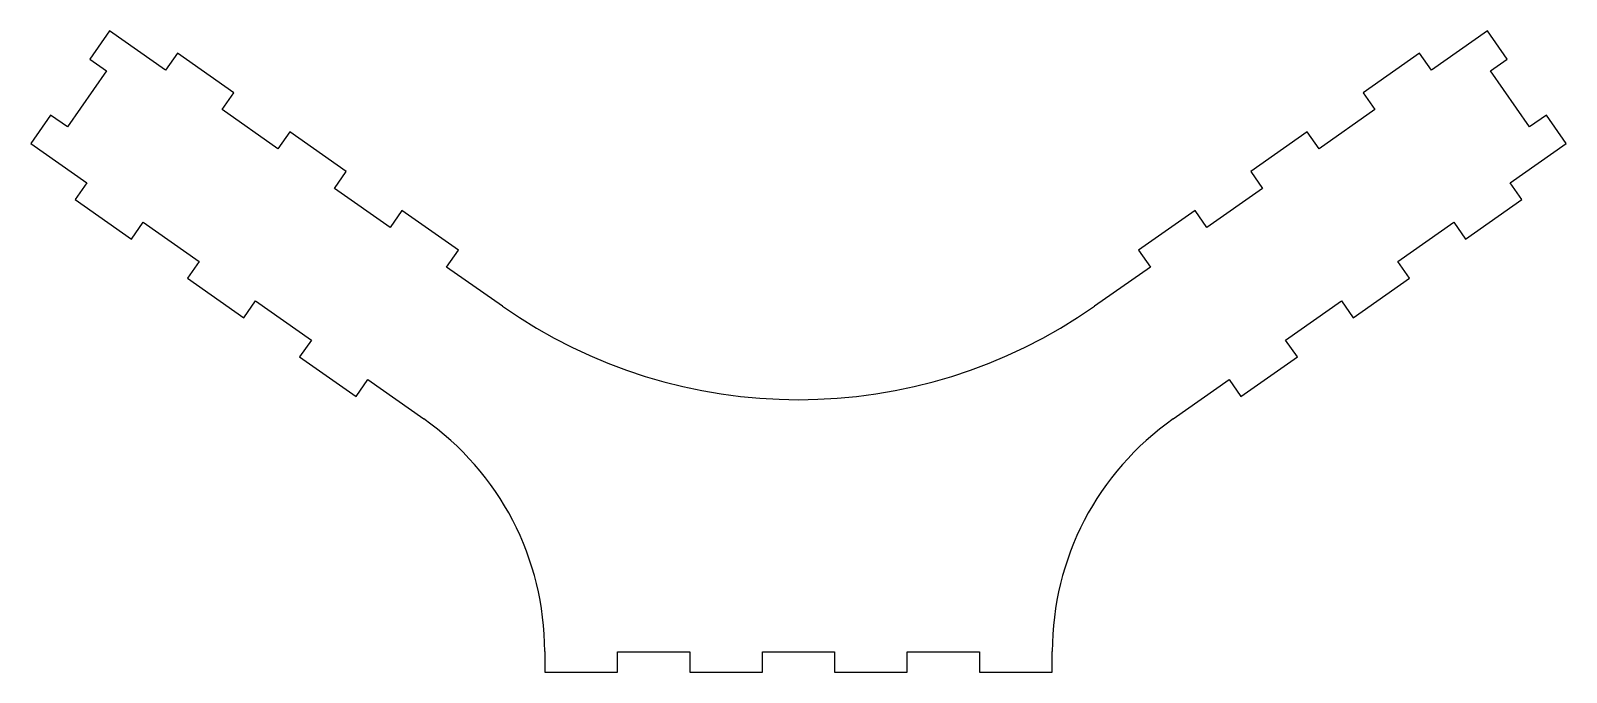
# Model space of a CAD drawing. Header units: millimetres. Extents: x -112 to 112, y -47 to 47.
import ezdxf

# ---------------------------------------------------------------- set-up
doc = ezdxf.new("R2010")
doc.units = ezdxf.units.MM
doc.layers.get('0').update_dxf_attribs({"linetype": 'CONTINUOUS'})

msp = doc.modelspace()

# ---------------------------------------------------------------- linework, layer by layer
for p, q in [((-100.54, 46.77), (-103.43, 42.63)), ((-92.35, 41.03), (-100.54, 46.77)), ((100.54, 46.77), (92.35, 41.03)), ((103.43, 42.63), (100.54, 46.77)), ((-103.43, 42.63), (-100.98, 40.91)), ((-90.63, 43.49), (-92.35, 41.03)), ((-82.39, 37.72), (-90.63, 43.49)), ((90.63, 43.49), (82.39, 37.72)), ((92.35, 41.03), (90.63, 43.49)), ((100.98, 40.91), (103.43, 42.63)), ((-100.98, 40.91), (-106.68, 32.76)), ((106.68, 32.76), (100.98, 40.91)), ((-84.11, 35.27), (-82.39, 37.72)), ((82.39, 37.72), (84.11, 35.27)), ((-109.14, 34.48), (-112.04, 30.34)), ((-106.68, 32.76), (-109.14, 34.48)), ((-75.96, 29.56), (-84.11, 35.27)), ((84.11, 35.27), (75.96, 29.56)), ((109.14, 34.48), (106.68, 32.76)), ((112.04, 30.34), (109.14, 34.48)), ((-74.24, 32.02), (-75.96, 29.56)), ((-66.01, 26.25), (-74.24, 32.02)), ((74.24, 32.02), (66.01, 26.25)), ((75.96, 29.56), (74.24, 32.02)), ((-112.04, 30.34), (-103.85, 24.61)), ((103.85, 24.61), (112.04, 30.34)), ((-67.73, 23.79), (-66.01, 26.25)), ((66.01, 26.25), (67.73, 23.79)), ((-103.85, 24.61), (-105.57, 22.15)), ((-59.58, 18.09), (-67.73, 23.79)), ((67.73, 23.79), (59.58, 18.09)), ((105.57, 22.15), (103.85, 24.61)), ((-105.57, 22.15), (-97.33, 16.38)), ((-57.86, 20.54), (-59.58, 18.09)), ((-49.63, 14.78), (-57.86, 20.54)), ((57.86, 20.54), (49.63, 14.78)), ((59.58, 18.09), (57.86, 20.54)), ((97.33, 16.38), (105.57, 22.15)), ((-97.33, 16.38), (-95.61, 18.84)), ((-95.61, 18.84), (-87.46, 13.13)), ((87.46, 13.13), (95.61, 18.84)), ((95.61, 18.84), (97.33, 16.38)), ((-51.35, 12.32), (-49.63, 14.78)), ((49.63, 14.78), (51.35, 12.32)), ((-87.46, 13.13), (-89.18, 10.68)), ((-43.18, 6.6), (-51.35, 12.32)), ((51.35, 12.32), (43.18, 6.6)), ((89.18, 10.68), (87.46, 13.13)), ((-89.18, 10.68), (-80.95, 4.91)), ((80.95, 4.91), (89.18, 10.68)), ((-80.95, 4.91), (-79.23, 7.37)), ((-79.23, 7.37), (-71.08, 1.66)), ((71.08, 1.66), (79.23, 7.37)), ((79.23, 7.37), (80.95, 4.91)), ((-71.08, 1.66), (-72.8, -0.79)), ((72.8, -0.79), (71.08, 1.66)), ((-72.8, -0.79), (-64.57, -6.56)), ((64.57, -6.56), (72.8, -0.79)), ((-64.57, -6.56), (-62.85, -4.1)), ((-62.85, -4.1), (-54.68, -9.82)), ((54.68, -9.82), (62.85, -4.1)), ((62.85, -4.1), (64.57, -6.56)), ((-37.03, -43.73), (-37.03, -46.76)), ((-26.4, -46.76), (-26.4, -43.76)), ((-26.4, -43.76), (-15.88, -43.76)), ((-15.88, -43.76), (-15.88, -46.76)), ((-5.26, -46.76), (-5.26, -43.76)), ((-5.26, -43.76), (5.26, -43.76)), ((5.26, -43.76), (5.26, -46.76)), ((15.88, -46.76), (15.88, -43.76)), ((15.88, -43.76), (26.4, -43.76)), ((26.4, -43.76), (26.4, -46.76)), ((37.03, -46.76), (37.03, -43.73)), ((-37.03, -46.76), (-26.4, -46.76)), ((-15.88, -46.76), (-5.26, -46.76)), ((5.26, -46.76), (15.88, -46.76)), ((26.4, -46.76), (37.03, -46.76))]:
    msp.add_line(p, q)
for centre, radius, start, end in [((0, 68.26), 75.28, 235, 305), ((-78.42, -43.73), 41.39, 0, 55), ((78.42, -43.73), 41.39, 125, 180)]:
    msp.add_arc(centre, radius, start, end)

doc.saveas('drawing.dxf')
